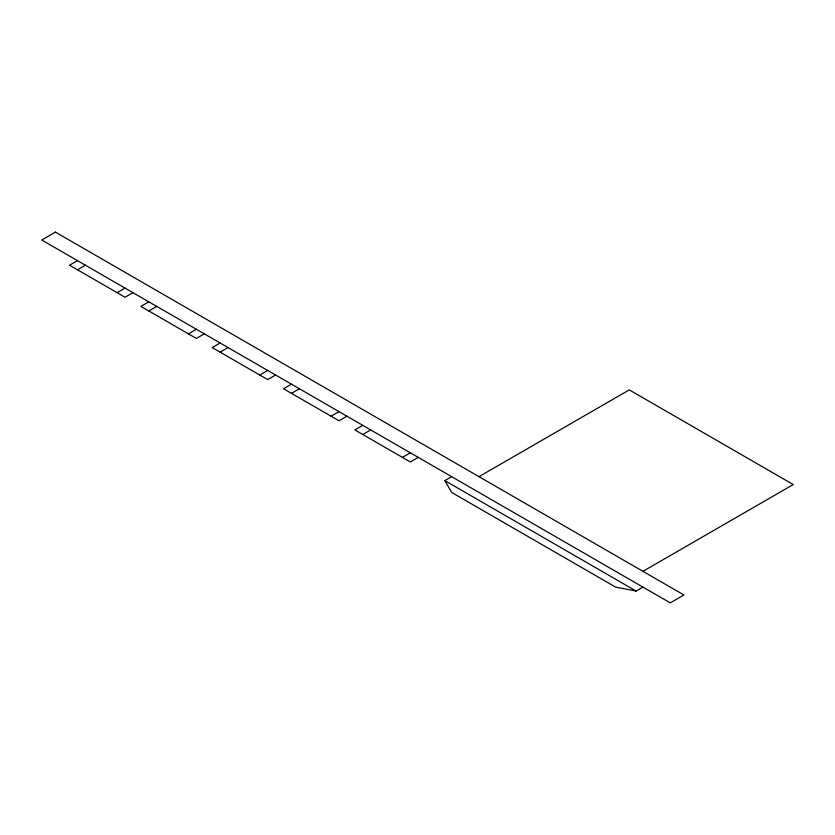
<?xml version="1.0" encoding="UTF-8"?>
<svg xmlns="http://www.w3.org/2000/svg" width="835" height="835" viewBox="0 0 835 835"><rect width="100%" height="100%" fill="white"/><g stroke="black" fill="none" stroke-linecap="round" stroke-linejoin="round"><path stroke-width="1.25" d="M77.488 260.645L69.566 265.217L125.041 297.25L132.963 292.667M77.488 269.788L85.421 265.217M117.119 292.667L125.041 288.096M148.818 301.821L140.896 306.393L196.361 338.425L204.293 333.843M148.818 310.975L156.74 306.393M188.439 333.843L196.361 329.272M220.137 342.997L212.215 347.579L267.691 379.601L275.613 375.03M220.137 352.151L228.07 347.579M259.768 375.03L267.691 370.448M291.467 384.173L283.535 388.755L339.01 420.777L346.942 416.206M291.467 393.327L299.389 388.755M331.088 416.206L339.01 411.634M362.787 425.359L354.865 429.931L410.34 461.964L418.262 457.382M362.787 434.503L370.709 429.931M402.418 457.382L410.34 452.81M642.95 587.109L636.113 591.055L615.625 587.109L451.662 492.441L444.825 480.605L451.662 476.66M478.987 476.66L629.287 389.893L793.25 484.55L642.95 571.328M444.825 480.605L636.113 591.055M55.413 232.12L41.75 240.01L670.275 602.88L683.938 594.99L55.413 232.12"/></g></svg>
